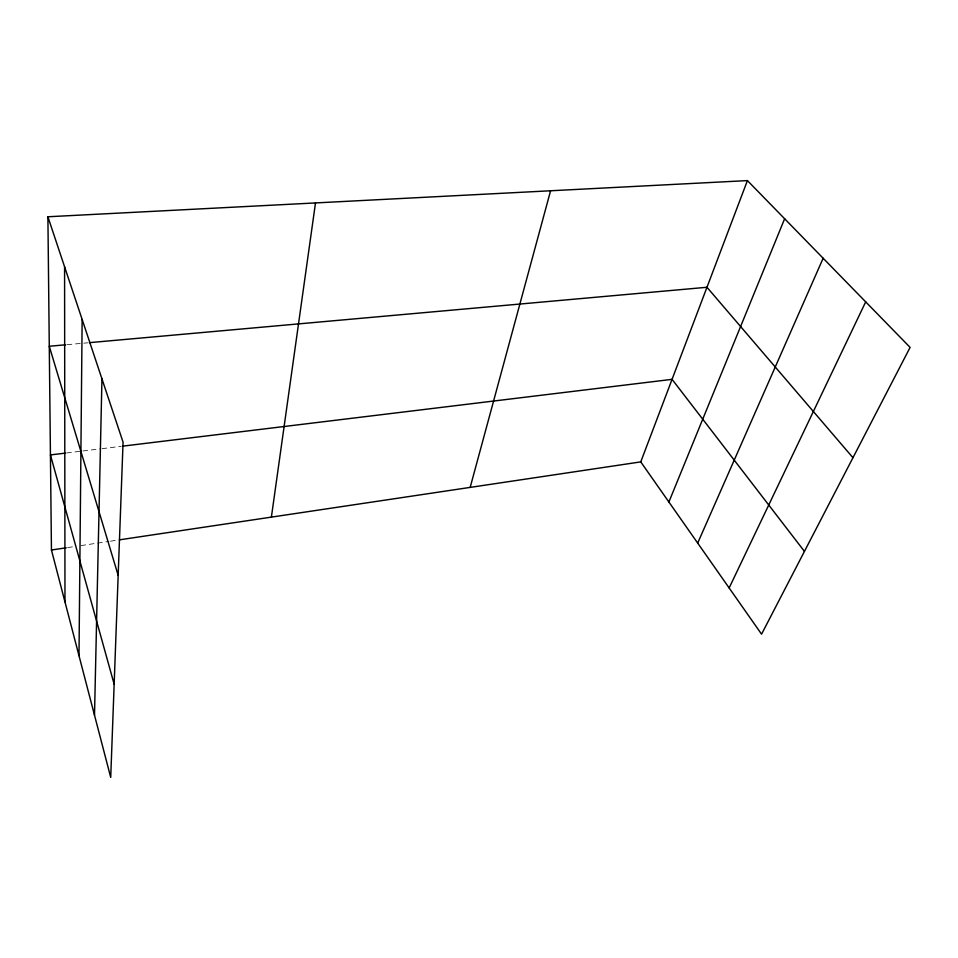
<?xml version="1.0" encoding="UTF-8"?>
<svg xmlns="http://www.w3.org/2000/svg" width="958" height="958" viewBox="0 0 958 958"><rect width="100%" height="100%" fill="white"/><g stroke="black" fill="none" stroke-linecap="round" stroke-linejoin="round"><path stroke-width="0.72" stroke-dasharray="4.79 3.59" d="M67.671 547.581L73.574 546.695M80.963 545.593L108.996 541.402M110.481 541.186L117.858 540.084M66.665 452.954L81.418 451.158M82.891 450.979L100.602 448.823M102.075 448.643L121.247 446.32M67.12 344.664L87.932 342.796"/><path stroke-width="1.44" d="M78.999 655.691L82.148 319.469M94.507 715.207L101.955 378.853M271.389 517.116L315.493 202.928M470.174 487.394L550.587 190.774M747.42 180.595L910.1 347.395L761.562 634.184L640.758 461.888L747.42 180.595L47.9 216.771L51.445 550.012L110.721 777.405L123.067 442.165L47.9 216.771M668.888 502.016L784.638 218.747M697.687 543.09L823.15 258.241M729.146 587.949L865.697 301.866M51.445 550.012L66.198 547.808M119.331 539.857L640.758 461.888M65.18 453.134L50.427 454.93L114.158 684.228M122.732 446.141L672.061 379.344L804.433 551.389M65.635 344.796L49.277 346.257L118.169 575.363M89.417 342.653L706.968 287.268L852.955 457.72M64.581 266.767L64.976 601.911"/></g></svg>
